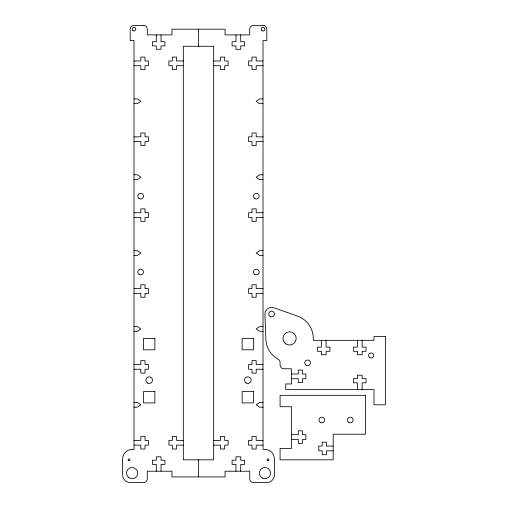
<?xml version="1.0" encoding="UTF-8"?>
<svg xmlns="http://www.w3.org/2000/svg" width="508" height="508" viewBox="0 0 508 508"><rect width="100%" height="100%" fill="white"/><g stroke="black" fill="none" stroke-linecap="round" stroke-linejoin="round"><path stroke-width="0.76" d="M134.01 60.973L140.837 60.973L140.837 57.08L145.015 57.08L145.015 60.973L148.425 60.973L148.425 65.716L145.015 65.716L145.015 69.602L140.837 69.602L140.837 65.716L134.01 65.716M183.331 60.973L176.505 60.973L176.505 57.08L172.333 57.08L172.333 60.973L168.916 60.973L168.916 65.716L172.333 65.716L172.333 69.602L176.505 69.602L176.505 65.716L183.331 65.716M213.684 60.973L220.516 60.973L220.516 57.08L224.688 57.08L224.688 60.973L228.105 60.973L228.105 65.716L224.688 65.716L224.688 69.602L220.516 69.602L220.516 65.716L213.684 65.716M263.011 60.973L256.184 60.973L256.184 57.08L252.006 57.08L252.006 60.973L248.596 60.973L248.596 65.716L252.006 65.716L252.006 69.602L256.184 69.602L256.184 65.716L263.011 65.716M134.01 98.914L137.42 98.914L140.837 101.282L137.42 103.657L134.01 103.657M263.011 98.914L259.594 98.914L256.184 101.282L259.594 103.657L263.011 103.657M134.01 136.855L140.837 136.855L140.837 132.963L145.015 132.963L145.015 136.855L148.425 136.855L148.425 141.599L145.015 141.599L145.015 145.485L140.837 145.485L140.837 141.599L134.01 141.599M263.011 136.855L256.184 136.855L256.184 132.963L252.006 132.963L252.006 136.855L248.596 136.855L248.596 141.599L252.006 141.599L252.006 145.485L256.184 145.485L256.184 141.599L263.011 141.599M134.01 174.796L137.42 174.796L140.837 177.165L137.42 179.54L134.01 179.54M263.011 174.796L259.594 174.796L256.184 177.165L259.594 179.54L263.011 179.54M134.01 212.738L140.837 212.738L140.837 208.851L145.015 208.851L145.015 212.738L148.425 212.738L148.425 217.481L145.015 217.481L145.015 221.367L140.837 221.367L140.837 217.481L134.01 217.481M263.011 212.738L256.184 212.738L256.184 208.851L252.006 208.851L252.006 212.738L248.596 212.738L248.596 217.481L252.006 217.481L252.006 221.367L256.184 221.367L256.184 217.481L263.011 217.481M134.01 250.679L137.42 250.679L140.837 253.054L137.42 255.422L134.01 255.422M263.011 250.679L259.594 250.679L256.184 253.054L259.594 255.422L263.011 255.422M134.01 288.62L140.837 288.62L140.837 284.734L145.015 284.734L145.015 288.62L148.425 288.62L148.425 293.364L145.015 293.364L145.015 297.256L140.837 297.256L140.837 293.364L134.01 293.364M263.011 288.62L256.184 288.62L256.184 284.734L252.006 284.734L252.006 288.62L248.596 288.62L248.596 293.364L252.006 293.364L252.006 297.256L256.184 297.256L256.184 293.364L263.011 293.364M134.01 326.561L137.42 326.561L140.837 328.936L137.42 331.305L134.01 331.305M263.011 326.561L259.594 326.561L256.184 328.936L259.594 331.305L263.011 331.305M134.01 364.503L140.837 364.503L140.837 360.616L145.015 360.616L145.015 364.503L148.425 364.503L148.425 369.246L145.015 369.246L145.015 373.139L140.837 373.139L140.837 369.246L134.01 369.246M263.011 364.503L256.184 364.503L256.184 360.616L252.006 360.616L252.006 364.503L248.596 364.503L248.596 369.246L252.006 369.246L252.006 373.139L256.184 373.139L256.184 369.246L263.011 369.246M291.465 373.99L298.298 373.99L298.298 370.103L302.47 370.103L302.47 373.99L305.886 373.99L305.886 378.733L302.47 378.733L302.47 382.626L298.298 382.626L298.298 378.733L291.465 378.733M134.01 402.45L137.42 402.45L140.837 404.819L137.42 407.187L134.01 407.187M263.011 402.45L259.594 402.45L256.184 404.819L259.594 407.187L263.011 407.187M291.465 434.696L298.298 434.696L298.298 430.809L302.47 430.809L302.47 434.696L305.886 434.696L305.886 439.439L302.47 439.439L302.47 443.332L298.298 443.332L298.298 439.439L291.465 439.439M134.01 440.392L140.837 440.392L140.837 436.499L145.015 436.499L145.015 440.392L148.425 440.392L148.425 445.135L145.015 445.135L145.015 449.021L140.837 449.021L140.837 445.135L134.01 445.135M183.331 440.392L176.505 440.392L176.505 436.499L172.333 436.499L172.333 440.392L168.916 440.392L168.916 445.135L172.333 445.135L172.333 449.021L176.505 449.021L176.505 445.135L183.331 445.135M213.684 440.392L220.516 440.392L220.516 436.499L224.688 436.499L224.688 440.392L228.105 440.392L228.105 445.135L224.688 445.135L224.688 449.021L220.516 449.021L220.516 445.135L213.684 445.135M263.011 440.392L256.184 440.392L256.184 436.499L252.006 436.499L252.006 440.392L248.596 440.392L248.596 445.135L252.006 445.135L252.006 449.021L256.184 449.021L256.184 445.135L263.011 445.135M333.204 446.081L326.377 446.081L326.377 442.195L322.199 442.195L322.199 446.081L318.783 446.081L318.783 450.825L322.199 450.825L322.199 454.711L326.377 454.711L326.377 450.825L333.204 450.825M362.134 340.316L362.134 347.148L366.02 347.148L366.02 351.32L362.134 351.32L362.134 354.736L357.391 354.736L357.391 351.32L353.505 351.32L353.505 347.148L357.391 347.148L357.391 340.316M362.134 389.642L362.134 382.81L366.02 382.81L366.02 378.638L362.134 378.638L362.134 375.221L357.391 375.221L357.391 378.638L353.505 378.638L353.505 382.81L357.391 382.81L357.391 389.642M326.092 340.316L326.092 347.148L329.978 347.148L329.978 351.32L326.092 351.32L326.092 354.736L321.348 354.736L321.348 351.32L317.456 351.32L317.456 347.148L321.348 347.148L321.348 340.316M240.722 34.887L240.722 41.713L244.608 41.713L244.608 45.891L240.722 45.891L240.722 49.301L235.979 49.301L235.979 45.891L232.086 45.891L232.086 41.713L235.979 41.713L235.979 34.887M240.722 471.214L240.722 464.388L244.608 464.388L244.608 460.216L240.722 460.216L240.722 456.8L235.979 456.8L235.979 460.216L232.086 460.216L232.086 464.388L235.979 464.388L235.979 471.214M198.507 29.197L198.507 46.266M198.507 459.835L198.507 476.91M161.042 34.887L161.042 41.713L164.929 41.713L164.929 45.891L161.042 45.891L161.042 49.301L156.299 49.301L156.299 45.891L152.413 45.891L152.413 41.713L156.299 41.713L156.299 34.887M161.042 471.214L161.042 464.388L164.929 464.388L164.929 460.216L161.042 460.216L161.042 456.8L156.299 456.8L156.299 460.216L152.413 460.216L152.413 464.388L156.299 464.388L156.299 471.214M143.497 25.4L134.01 25.4A3.797 3.797 0 0 0 130.213 29.197L130.213 40.577L134.01 40.577L134.01 449.402L132.112 449.402A9.487 9.487 0 0 0 122.625 458.889L122.625 475.012A7.588 7.588 0 0 0 130.213 482.6L143.497 482.6A3.797 3.797 0 0 0 147.288 478.803L147.288 471.214L171.952 471.214L171.952 476.91L225.069 476.91L225.069 471.214L249.733 471.214L249.733 478.803A3.797 3.797 0 0 0 253.524 482.6L266.808 482.6A7.588 7.588 0 0 0 274.396 475.012L274.396 458.889A9.487 9.487 0 0 0 264.909 449.402L263.011 449.402L263.011 40.577L266.808 40.577L266.808 29.197A3.797 3.797 0 0 0 263.011 25.4L253.524 25.4A3.797 3.797 0 0 0 249.733 29.197L249.733 34.887L225.069 34.887L225.069 29.197L171.952 29.197L171.952 34.887L147.288 34.887L147.288 29.197A3.797 3.797 0 0 0 143.497 25.4M213.684 46.266L183.331 46.266L183.331 459.835L213.684 459.835L213.684 46.266M385.375 336.525L373.99 336.525L373.99 340.316L313.284 340.316L313.284 338.423A23.711 23.711 0 0 0 297.428 316.046L273.749 307.734A6.642 6.642 0 0 0 264.916 314.249L265.875 339.331A23.711 23.711 0 0 0 278.124 359.188A3.797 3.797 0 0 1 280.086 362.509L280.086 364.979A3.797 3.797 0 0 0 283.877 368.776L291.465 368.776L291.465 383.953L285.775 383.953L285.775 389.642L373.99 389.642L373.99 404.819L385.375 404.819L385.375 336.525M154.876 338.423L143.497 338.423L143.497 349.802L154.876 349.802L154.876 338.423M253.524 338.423L242.145 338.423L242.145 349.802L253.524 349.802L253.524 338.423M154.876 391.541L143.497 391.541L143.497 402.92L154.876 402.92L154.876 391.541M253.524 391.541L242.145 391.541L242.145 402.92L253.524 402.92L253.524 391.541M365.455 395.332L280.086 395.332L280.086 406.718L291.465 406.718L291.465 448.45L280.086 448.45L280.086 459.835L333.204 459.835L333.204 434.226L365.455 434.226L365.455 395.332M147.523 383.032A3.321 3.321 0 0 0 152.508 380.155A3.321 3.321 0 0 0 147.523 377.279A3.321 3.321 0 0 0 147.523 383.032M246.177 383.032A3.321 3.321 0 0 0 251.155 380.155A3.321 3.321 0 0 0 246.177 377.279A3.321 3.321 0 0 0 246.177 383.032M254.775 274.377A2.845 2.845 0 0 0 259.207 272.224A2.845 2.845 0 0 0 255.13 269.462A2.845 2.845 0 0 0 254.775 274.377M254.775 198.495A2.845 2.845 0 0 0 259.207 196.342A2.845 2.845 0 0 0 255.13 193.58A2.845 2.845 0 0 0 254.775 198.495M262.109 477.958A5.594 5.594 0 0 0 270.504 473.113A5.594 5.594 0 0 0 262.109 468.268A5.594 5.594 0 0 0 262.109 477.958M267.468 460.654A0.946 0.946 0 0 0 268.891 459.835A0.946 0.946 0 0 0 267.468 459.016A0.946 0.946 0 0 0 267.468 460.654M262.001 30.69A1.803 1.803 0 0 0 264.808 29.324A1.803 1.803 0 0 0 262.223 27.572A1.803 1.803 0 0 0 262.001 30.69M133.109 30.753A1.803 1.803 0 0 0 135.814 29.197A1.803 1.803 0 0 0 133.109 27.635A1.803 1.803 0 0 0 133.109 30.753M128.6 460.654A0.946 0.946 0 0 0 130.023 459.835A0.946 0.946 0 0 0 128.6 459.016A0.946 0.946 0 0 0 128.6 460.654M128.975 477.749A5.594 5.594 0 0 0 137.693 473.513A5.594 5.594 0 0 0 129.667 468.078A5.594 5.594 0 0 0 128.975 477.749M139.224 198.603A2.845 2.845 0 0 0 143.497 196.139A2.845 2.845 0 0 0 139.224 193.675A2.845 2.845 0 0 0 139.224 198.603M139.052 274.377A2.845 2.845 0 0 0 143.485 272.224A2.845 2.845 0 0 0 139.408 269.462A2.845 2.845 0 0 0 139.052 274.377M369.862 357.715A2.559 2.559 0 0 0 373.704 355.492A2.559 2.559 0 0 0 369.862 353.276A2.559 2.559 0 0 0 369.862 357.715M270.123 316.459A2.845 2.845 0 0 0 274.396 313.995A2.845 2.845 0 0 0 270.123 311.531A2.845 2.845 0 0 0 270.123 316.459M306.172 365.309A2.845 2.845 0 0 0 310.439 362.845A2.845 2.845 0 0 0 306.172 360.382A2.845 2.845 0 0 0 306.172 365.309M285.852 343.922A6.642 6.642 0 0 0 296.196 338.893A6.642 6.642 0 0 0 286.671 332.448A6.642 6.642 0 0 0 285.852 343.922M348.856 422.459A2.845 2.845 0 0 0 353.124 419.995A2.845 2.845 0 0 0 348.856 417.532A2.845 2.845 0 0 0 348.856 422.459M320.396 422.459A2.845 2.845 0 0 0 324.669 419.995A2.845 2.845 0 0 0 320.396 417.532A2.845 2.845 0 0 0 320.396 422.459"/></g></svg>
